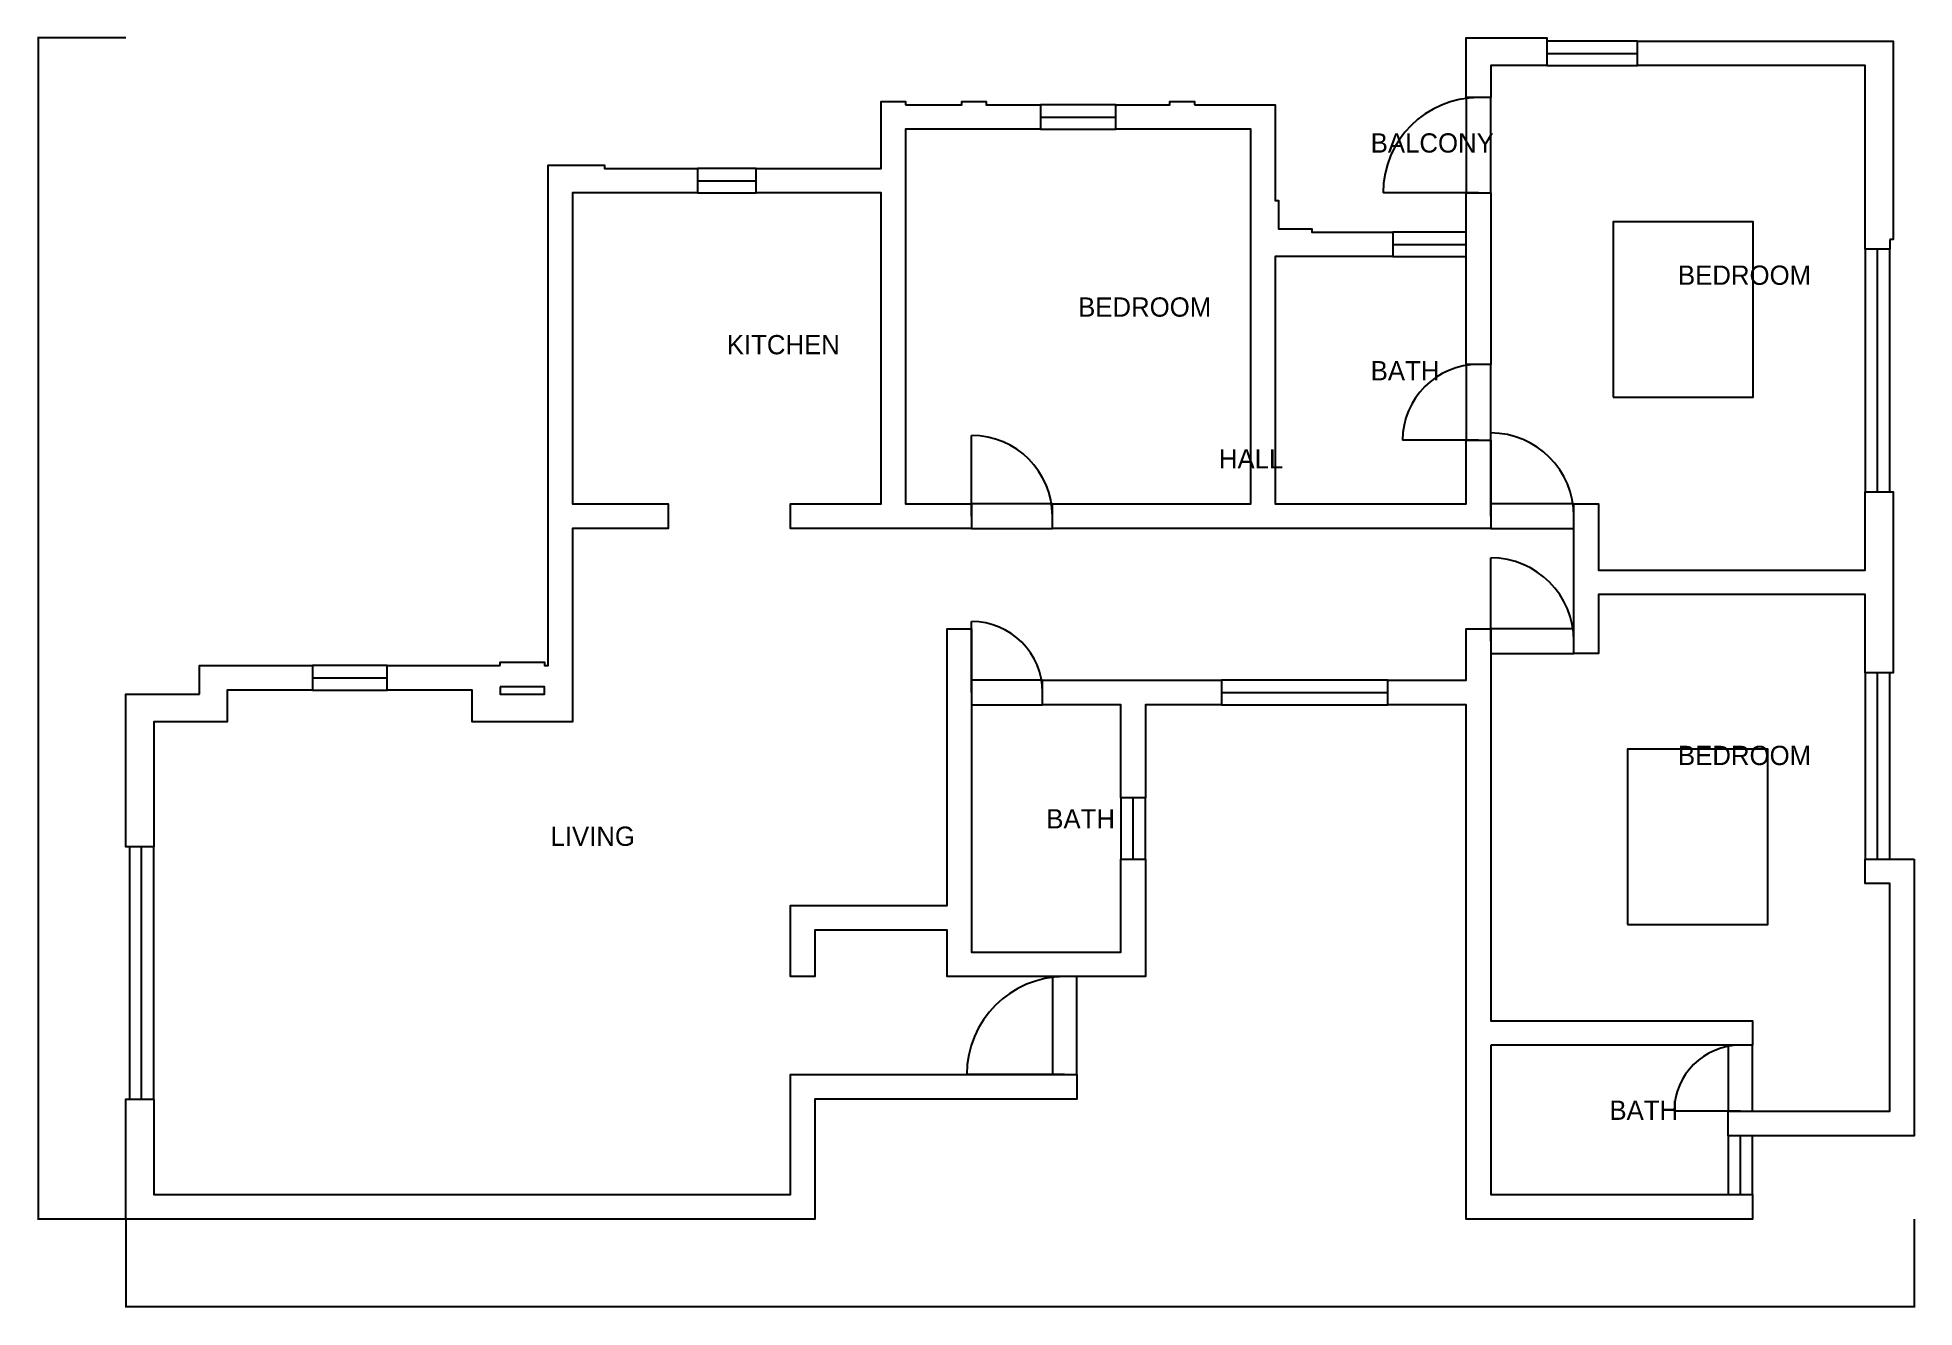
# Model space of a CAD drawing. Extents: x -51 to 793, y 87 to 658.
import ezdxf

# ---------------------------------------------------------------- set-up
doc = ezdxf.new("R2010")
doc.units = 0
for name, color, linetype in [('A-ANNO-DIMS', 7, 'Continuous'), ('A-FURN', 7, 'Continuous'), ('ANNO', 7, 'Continuous'), ('DOOR', 7, 'Continuous'), ('WALL', 7, 'Continuous'), ('WINDOW', 7, 'Continuous')]:
    doc.layers.add(name, color=color, linetype=linetype)
doc.styles.add('OpenSansCondensed-Light', font='OpenSansCondensed-Light.ttf')
doc.dimstyles.new('EZDXF', dxfattribs={"dimtxt": 0.25, "dimasz": 0.175, "dimexe": 0.375, "dimexo": 0.125, "dimgap": 0.1, "dimtad": 1, "dimlfac": 100, "dimzin": 12, "dimdsep": 46, "dimtxsty": 'OpenSansCondensed-Light', "dimblk": 'ARCHTICK', "dimcen": 2.5, "dimazin": 3, "dimtfac": 0.5, "dimtmove": 2, "dimatfit": 3})

# ---------------------------------------------------------------- blocks, each defined once
blk = doc.blocks.new('_ARCHTICK')
at = {"color": 0, "linetype": 'BYBLOCK', "const_width": 0.15}
blk.add_lwpolyline([(-0.5, -0.5), (0.5, 0.5)], dxfattribs=at)

msp = doc.modelspace()

# ---------------------------------------------------------------- linework, layer by layer
at = {"layer": 'A-FURN'}
for points in [[(657.62442, 496.54625), (720.61655, 496.54625), (720.61655, 575.28641), (657.62442, 575.28641)], [(664.13632, 259.49744), (727.12844, 259.49744), (727.12844, 338.2376), (664.13632, 338.2376)]]:
    msp.add_lwpolyline(points, close=True, dxfattribs=at)
at = {"layer": 'DOOR'}
for p, q in [((597.0713, 588.3215), (554.22159, 588.3215)), ((369.20203, 442.95682), (369.20203, 479.28381)), ((597.0713, 477.08217), (562.94595, 477.08217)), ((602.57539, 442.95682), (602.57539, 480.38463)), ((602.57539, 386.81512), (602.57539, 424.24292)), ((369.20203, 363.69795), (369.20203, 395.62166)), ((411.03311, 191.97038), (367.0004, 191.97038)), ((714.8588, 175.45811), (685.13672, 175.45811))]:
    msp.add_line(p, q, dxfattribs=at)
for points in [[(602.57539, 588.3215), (602.57539, 631.17121), (591.56722, 631.17121), (591.56722, 588.3215)], [(602.57539, 477.08217), (602.57539, 511.20752), (591.56722, 511.20752), (591.56722, 477.08217)], [(369.20203, 437.45273), (405.52902, 437.45273), (405.52902, 448.46091), (369.20203, 448.46091)], [(602.57539, 437.45273), (640.0032, 437.45273), (640.0032, 448.46091), (602.57539, 448.46091)], [(602.57539, 381.31103), (640.0032, 381.31103), (640.0032, 392.31921), (602.57539, 392.31921)], [(369.20203, 358.19386), (401.12575, 358.19386), (401.12575, 369.20203), (369.20203, 369.20203)], [(416.5372, 191.97038), (416.5372, 236.00309), (405.52902, 236.00309), (405.52902, 191.97038)], [(720.36289, 175.45811), (720.36289, 205.18019), (709.35471, 205.18019), (709.35471, 175.45811)]]:
    msp.add_lwpolyline(points, close=True, dxfattribs=at)
for centre, radius, start, end in [((597.0713, 588.3215), 42.84971, 90, 180), ((597.0713, 477.08217), 34.12535, 90, 180), ((369.20203, 442.95682), 36.32699, 0, 90), ((602.57539, 442.95682), 37.4278, 0, 90), ((602.57539, 386.81512), 37.4278, 0, 90), ((369.20203, 363.69795), 31.92371, 0, 90), ((411.03311, 191.97038), 44.03271, 90, 180), ((714.8588, 175.45811), 29.72208, 90, 180)]:
    msp.add_arc(centre, radius, start, end, dxfattribs=at)
at = {"layer": 'WALL'}
for points in [[(627.8942, 645.50728), (602.57539, 645.50728), (602.57539, 631.17121), (591.56722, 631.17121), (591.56722, 658.04438), (627.8942, 658.04438)], [(782.00868, 567.34923), (782.00868, 562.94595), (771.00051, 562.94595), (771.00051, 645.50728), (668.62446, 645.50728), (668.62446, 656.51546), (783.5376, 656.51546), (783.5376, 567.34923)], [(339.47996, 627.8942), (364.79876, 627.8942), (364.79876, 629.42311), (375.80694, 629.42311), (375.80694, 627.8942), (400.16253, 627.8942), (400.16253, 616.88602), (339.47996, 616.88602), (339.47996, 448.46091), (369.20203, 448.46091), (369.20203, 437.45273), (287.74152, 437.45273), (287.74152, 448.46091), (328.47178, 448.46091), (328.47178, 588.26476), (272.33007, 588.26476), (272.33007, 599.27294), (328.47178, 599.27294), (328.47178, 629.42311), (339.47996, 629.42311)], [(469.37645, 627.8942), (505.70343, 627.8942), (505.70343, 584.96231), (507.23235, 584.96231), (507.23235, 572.18059), (522.2157, 572.18059), (522.2157, 570.65168), (558.54268, 570.65168), (558.54268, 559.6435), (505.70343, 559.6435), (505.70343, 448.46091), (591.56722, 448.46091), (591.56722, 477.08217), (602.57539, 477.08217), (602.57539, 437.45273), (405.52902, 437.45273), (405.52902, 448.46091), (494.69526, 448.46091), (494.69526, 616.88602), (434.01268, 616.88602), (434.01268, 627.8942), (458.36827, 627.8942), (458.36827, 629.42311), (469.37645, 629.42311)], [(157.17231, 375.80694), (157.17231, 377.33585), (177.23165, 377.33585), (177.23165, 375.80694), (178.76057, 375.80694), (178.76057, 600.80185), (204.07938, 600.80185), (204.07938, 599.27294), (245.91045, 599.27294), (245.91045, 588.26476), (189.76875, 588.26476), (189.76875, 448.46091), (232.70064, 448.46091), (232.70064, 437.45273), (189.76875, 437.45273), (189.76875, 350.48813), (144.63522, 350.48813), (144.63522, 364.79876), (106.3818, 364.79876), (106.3818, 375.80694)], [(602.57539, 511.20752), (591.56722, 511.20752), (591.56722, 588.3215), (602.57539, 588.3215)], [(771.00051, 372.50449), (771.00051, 407.73066), (651.01137, 407.73066), (651.01137, 381.31103), (640.0032, 381.31103), (640.0032, 448.46091), (651.01137, 448.46091), (651.01137, 418.73883), (771.00051, 418.73883), (771.00051, 453.965), (783.5376, 453.965), (783.5376, 372.50449)], [(369.20203, 392.31921), (369.20203, 247.01127), (436.35192, 247.01127), (436.35192, 288.84234), (447.36009, 288.84234), (447.36009, 236.00309), (358.19386, 236.00309), (358.19386, 256.91863), (298.7497, 256.91863), (298.7497, 236.00309), (287.74152, 236.00309), (287.74152, 267.9268), (358.19386, 267.9268), (358.19386, 392.31921)], [(602.57539, 205.18019), (602.57539, 138.03031), (720.36289, 138.03031), (720.36289, 127.02213), (591.56722, 127.02213), (591.56722, 358.19386), (556.34105, 358.19386), (556.34105, 369.20203), (591.56722, 369.20203), (591.56722, 392.31921), (602.57539, 392.31921), (602.57539, 216.18837), (720.36289, 216.18837), (720.36289, 205.18019)], [(22.01635, 363.02522), (22.01635, 375.80694), (72.80686, 375.80694), (72.80686, 364.79876), (34.55345, 364.79876), (34.55345, 350.48813), (1.52891, 350.48813), (1.52891, 294.34643), (-11.00818, 294.34643), (-11.00818, 363.02522)], [(157.17231, 366.32768), (157.17231, 363.02522), (177.23165, 363.02522), (177.23165, 366.32768)], [(436.35192, 316.36278), (436.35192, 358.19386), (401.12575, 358.19386), (401.12575, 369.20203), (481.48544, 369.20203), (481.48544, 358.19386), (447.36009, 358.19386), (447.36009, 316.36278)], [(793.01686, 288.84234), (793.01686, 164.44994), (709.35471, 164.44994), (709.35471, 175.45811), (782.00868, 175.45811), (782.00868, 277.83416), (771.00051, 277.83416), (771.00051, 288.84234)], [(1.52891, 180.9622), (1.52891, 138.03031), (287.74152, 138.03031), (287.74152, 191.97038), (416.5372, 191.97038), (416.5372, 180.9622), (298.7497, 180.9622), (298.7497, 127.02213), (-11.00818, 127.02213), (-11.00818, 180.9622)]]:
    msp.add_lwpolyline(points, close=True, dxfattribs=at)
at = {"layer": 'WINDOW'}
for p, q in [((627.8942, 651.01137), (668.62446, 651.01137)), ((400.16253, 622.39011), (434.01268, 622.39011)), ((245.91045, 593.76885), (272.33007, 593.76885)), ((558.54268, 565.14759), (591.56722, 565.14759)), ((776.50459, 453.965), (776.50459, 562.94595)), ((776.50459, 288.84234), (776.50459, 372.50449)), ((72.80686, 370.30285), (106.3818, 370.30285)), ((481.48544, 363.69795), (556.34105, 363.69795)), ((441.856, 288.84234), (441.856, 316.36278)), ((-3.97518, 180.9622), (-3.97518, 294.34643)), ((714.8588, 138.03031), (714.8588, 164.44994))]:
    msp.add_line(p, q, dxfattribs=at)
for points in [[(627.8942, 645.50728), (668.62446, 645.50728), (668.62446, 656.51546), (627.8942, 656.51546)], [(400.16253, 616.88602), (434.01268, 616.88602), (434.01268, 627.8942), (400.16253, 627.8942)], [(245.91045, 588.26476), (272.33007, 588.26476), (272.33007, 599.27294), (245.91045, 599.27294)], [(558.54268, 559.6435), (591.56722, 559.6435), (591.56722, 570.65168), (558.54268, 570.65168)], [(782.00868, 453.965), (782.00868, 562.94595), (771.00051, 562.94595), (771.00051, 453.965)], [(72.80686, 364.79876), (106.3818, 364.79876), (106.3818, 375.80694), (72.80686, 375.80694)], [(782.00868, 288.84234), (782.00868, 372.50449), (771.00051, 372.50449), (771.00051, 288.84234)], [(481.48544, 358.19386), (556.34105, 358.19386), (556.34105, 369.20203), (481.48544, 369.20203)], [(447.36009, 288.84234), (447.36009, 316.36278), (436.35192, 316.36278), (436.35192, 288.84234)], [(1.52891, 180.9622), (1.52891, 294.34643), (-9.47926, 294.34643), (-9.47926, 180.9622)], [(720.36289, 138.03031), (720.36289, 164.44994), (709.35471, 164.44994), (709.35471, 138.03031)]]:
    msp.add_lwpolyline(points, close=True, dxfattribs=at)

# ---------------------------------------------------------------- texts
at = {"layer": 'ANNO'}
for s, p in [('BALCONY', (548.63532, 606.42826)), ('BEDROOM', (686.78795, 546.9841)), ('BEDROOM', (417.08761, 532.67347)), ('KITCHEN', (259.12026, 515.7565)), ('BATH', (548.63532, 504.05221)), ('HALL', (480.38463, 464.42277)), ('BEDROOM', (686.78795, 331.10151)), ('BATH', (402.77698, 302.60256)), ('LIVING', (179.86139, 294.77452)), ('BATH', (655.96505, 171.60525))]:
    msp.add_text(s, height=8.661417, dxfattribs=at).set_placement(p)

# ---------------------------------------------------------------- dimensions: what is measured, and where the dimension line sits
at = {"layer": 'A-ANNO-DIMS'}
msp.add_linear_dim(base=(-50.378256, 127.022135), p1=(-11.008177, 127.022135), p2=(-11.008177, 658.044375), angle=90, dimstyle='EZDXF', dxfattribs=at).render()
msp.add_linear_dim(base=(-11.00818, 87.65206), p1=(-11.00818, 127.02213), p2=(793.01686, 127.02213), dimstyle='EZDXF', dxfattribs=at).render()

doc.saveas('drawing.dxf')
